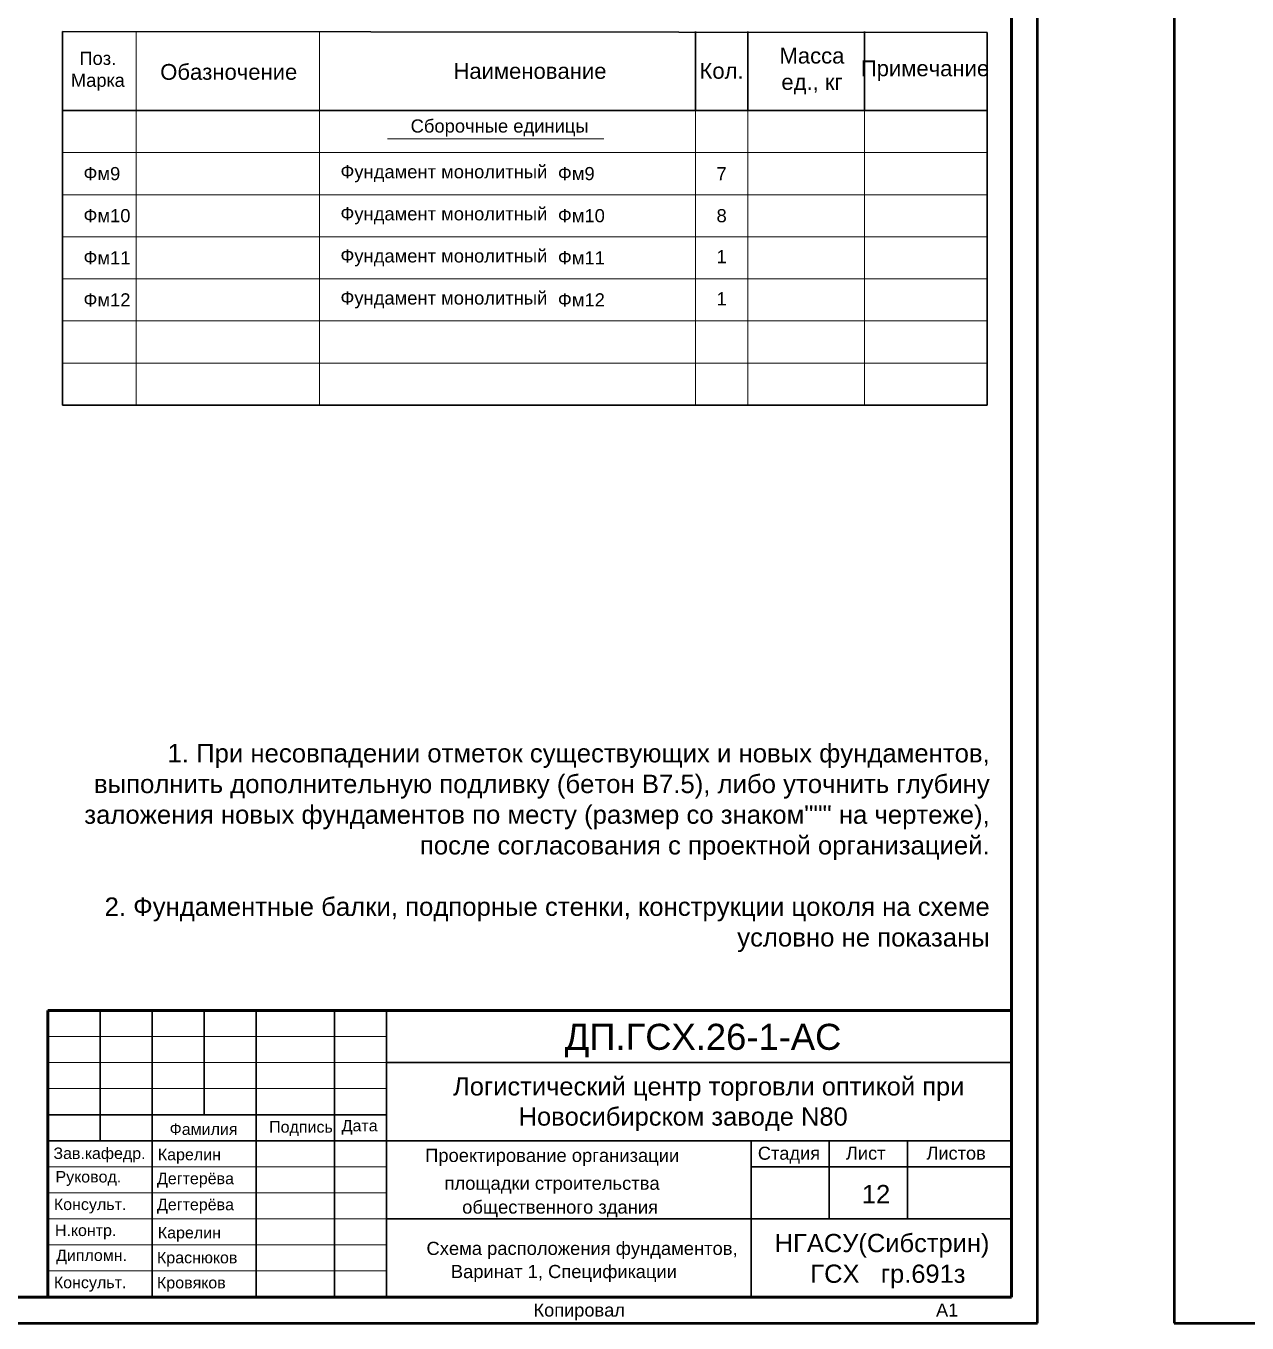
# Model space of a CAD drawing. Header units: millimetres. Extents: x -25736 to -23046, y 7958 to 9460.
# Drawn here: x -24096.2 to -23864.1, y 8139.6 to 8386.2 of the extents above; entities that cross this region are included whole.
import ezdxf
from ezdxf.enums import TextEntityAlignment as Align

# ---------------------------------------------------------------- set-up
doc = ezdxf.new("R2010")
doc.units = ezdxf.units.MM
doc.layers.get('0').update_dxf_attribs({"lineweight": 30})
for name, color, linetype, lineweight in [('Рамка гл', 5, 'Continuous', 60), ('Средняя', 7, 'Continuous', 30), ('Средняя_0.5', 7, 'Continuous', 50), ('Текст', 252, 'Continuous', 18), ('тонкая', 250, 'Continuous', 20), ('Тонкая_0.2', 7, 'Continuous', 20), ('Тонкая_0.3', 7, 'Continuous', 30)]:
    doc.layers.add(name, color=color, linetype=linetype, lineweight=lineweight)
doc.styles.get("Standard").update_dxf_attribs({"font": 'ARIALUNI.TTF'})
doc.styles.add('Надписи', font='ARIALUNI.TTF', dxfattribs={"height": 3.5})
doc.styles.add('стиль1', font='ARIALUNI.TTF')

msp = doc.modelspace()

# ---------------------------------------------------------------- linework, layer by layer
at = {"color": 0, "linetype": 'Continuous', "lineweight": 60}
for p, q in [((-23908.833, 8712.965), (-23908.833, 8144.562)), ((-24092.029, 8199.026), (-23908.833, 8199.026)), ((-24092.029, 8144.562), (-24092.029, 8199.026)), ((-23908.833, 8144.562), (-24715.887, 8144.562))]:
    msp.add_line(p, q, dxfattribs=at)
at = {"color": 7, "lineweight": 30}
for p, q in [((-23913.462, 8384.953), (-23913.462, 8314.097)), ((-24089.234, 8314.097), (-23913.462, 8314.097)), ((-24089.234, 8314.097), (-23957.687, 8314.097))]:
    msp.add_line(p, q, dxfattribs=at)
at = {"color": 0, "lineweight": 9, "ltscale": 0.75}
for p, q in [((-23968.947, 8370.097), (-23968.947, 8314.097)), ((-23958.947, 8370.097), (-23958.947, 8314.097)), ((-23936.795, 8370.097), (-23936.795, 8314.097)), ((-24089.234, 8362.097), (-23952.277, 8362.097)), ((-24089.234, 8362.097), (-23952.277, 8362.097)), ((-24089.234, 8362.097), (-23957.687, 8362.097)), ((-24089.234, 8362.097), (-23957.687, 8362.097)), ((-24048.947, 8362.097), (-23913.462, 8362.097)), ((-24048.947, 8362.097), (-23913.462, 8362.097)), ((-24089.234, 8354.097), (-23952.277, 8354.097)), ((-24089.234, 8354.097), (-23957.687, 8354.097)), ((-24048.947, 8354.097), (-23913.462, 8354.097)), ((-24089.234, 8346.097), (-23952.277, 8346.097)), ((-24089.234, 8346.097), (-23957.687, 8346.097)), ((-24048.947, 8346.097), (-23913.462, 8346.097)), ((-24089.234, 8338.097), (-23952.277, 8338.097)), ((-24089.234, 8338.097), (-23957.687, 8338.097)), ((-24048.947, 8338.097), (-23913.462, 8338.097)), ((-24089.234, 8330.097), (-23952.277, 8330.097)), ((-24089.234, 8330.097), (-23957.687, 8330.097)), ((-24048.947, 8330.097), (-23913.462, 8330.097)), ((-24089.234, 8322.097), (-23952.277, 8322.097)), ((-24089.234, 8322.097), (-23957.687, 8322.097)), ((-24048.947, 8322.097), (-23913.462, 8322.097)), ((-24089.234, 8314.097), (-23952.277, 8314.097)), ((-24089.234, 8314.097), (-23957.687, 8314.097)), ((-24048.947, 8314.097), (-23913.462, 8314.097))]:
    msp.add_line(p, q, dxfattribs=at)
at = {"color": 0}
msp.add_line((-24092.029, 8199.026), (-23910.262, 8199.026), dxfattribs=at)
at = {"color": 0, "linetype": 'Continuous', "lineweight": 60, "ltscale": 100}
for p, q in [((-23908.833, 8144.562), (-23908.833, 8199.026)), ((-24092.029, 8144.562), (-23908.833, 8144.562))]:
    msp.add_line(p, q, dxfattribs=at)
at = {"layer": 'Рамка гл', "color": 7, "lineweight": 30}
for p, q in [((-24089.234, 8385.097), (-23913.462, 8384.953)), ((-24089.234, 8385.097), (-24089.234, 8314.097)), ((-23968.947, 8370.097), (-23968.947, 8385.097)), ((-23958.947, 8370.097), (-23958.947, 8385.097)), ((-23936.795, 8370.097), (-23936.795, 8385.097)), ((-24089.234, 8370.097), (-23952.277, 8370.097)), ((-24089.234, 8370.097), (-23957.687, 8370.097)), ((-24048.947, 8370.097), (-23913.462, 8370.097))]:
    msp.add_line(p, q, dxfattribs=at)
at = {"layer": 'Рамка гл', "color": 7, "lineweight": 5}
for p, q in [((-24075.263, 8385.097), (-24075.263, 8314.097)), ((-24040.386, 8385.097), (-24040.386, 8314.097))]:
    msp.add_line(p, q, dxfattribs=at)
at = {"layer": 'Средняя', "color": 0}
for p, q in [((-24092.029, 8144.562), (-24092.029, 8199.026)), ((-24092.029, 8199.026), (-23908.833, 8199.026)), ((-24082.127, 8199.026), (-24082.127, 8174.269)), ((-24072.224, 8199.026), (-24072.224, 8144.562)), ((-24062.322, 8199.026), (-24062.322, 8179.221)), ((-24052.419, 8199.026), (-24052.419, 8144.562)), ((-24037.566, 8199.026), (-24037.566, 8144.562)), ((-24027.663, 8199.026), (-24027.663, 8144.562)), ((-24027.663, 8189.123), (-23908.833, 8189.123)), ((-24092.029, 8179.221), (-24027.663, 8179.221)), ((-24092.029, 8174.269), (-23908.833, 8174.269)), ((-23958.346, 8144.562), (-23958.346, 8174.269)), ((-23943.492, 8174.269), (-23943.492, 8159.416)), ((-23928.638, 8174.269), (-23928.638, 8159.416)), ((-23958.346, 8169.318), (-23908.833, 8169.318)), ((-24027.663, 8159.416), (-23908.833, 8159.416))]:
    msp.add_line(p, q, dxfattribs=at)
at = {"layer": 'Средняя_0.5', "color": 0}
for p, q in [((-23903.882, 8139.611), (-23903.882, 8727.819)), ((-23877.891, 8727.819), (-23877.891, 8139.611)), ((-24735.692, 8139.611), (-23903.882, 8139.611)), ((-23877.891, 8139.611), (-23046.081, 8139.611))]:
    msp.add_line(p, q, dxfattribs=at)
at = {"layer": 'Текст'}
msp.add_line((-24027.484, 8364.69), (-23986.339, 8364.69), dxfattribs=at)
at = {"layer": 'тонкая', "color": 0}
for p, q in [((-24092.029, 8194.074), (-24027.663, 8194.074)), ((-24092.029, 8189.123), (-24027.663, 8189.123)), ((-24092.029, 8184.172), (-24027.663, 8184.172)), ((-24092.029, 8169.318), (-24027.663, 8169.318)), ((-24092.029, 8164.367), (-24027.663, 8164.367)), ((-24092.029, 8159.416), (-24027.663, 8159.416)), ((-24092.029, 8154.464), (-24027.663, 8154.464)), ((-24092.029, 8149.513), (-24027.663, 8149.513))]:
    msp.add_line(p, q, dxfattribs=at)

# ---------------------------------------------------------------- texts
at = {"color": 0, "style": 'Надписи'}
for s, height, p in [('Стадия', 2.4756, (-23957.062, 8170.657)), ('Лист', 2.4756, (-23940.312, 8170.671)), ('Листов', 2.4756, (-23925.011, 8170.671)), ('12', 3.4659, (-23937.285, 8162.394)), ('НГАСУ(Сибстрин)', 3.46587, (-23953.864, 8153.094)), ('ГСХ   гр.691з', 3.46587, (-23947.079, 8147.258))]:
    msp.add_text(s, height=height, dxfattribs=at).set_placement(p)
at = {"layer": 'Текст', "color": 0, "style": 'Надписи'}
for s, height, p in [('ДП.ГСХ.26-1-АС', 4.95125, (-23993.793, 8191.546)), ('Фамилия', 2.1785, (-24068.899, 8175.378)), ('Подпись', 2.1785, (-24049.976, 8175.81)), ('Дата', 2.1785, (-24036.183, 8176.056)), ('Зав.кафедр.', 2.17855, (-24090.987, 8170.801)), ('Карелин', 2.1785, (-24071.133, 8170.563)), ('Руковод.', 2.1785, (-24090.587, 8166.333)), ('Дегтерёва', 2.1785, (-24071.296, 8166.009)), ('Консульт.', 2.1785, (-24090.899, 8161.093)), ('Дегтерёва', 2.1785, (-24071.296, 8161.058)), ('Н.контр.', 2.1785, (-24090.689, 8156.154)), ('Карелин', 2.1785, (-24071.133, 8155.71)), ('Дипломн.', 2.1785, (-24090.48, 8151.408)), ('Краснюков', 2.1785, (-24071.296, 8150.968)), ('Консульт.', 2.1785, (-24090.899, 8146.239)), ('Кровяков', 2.1785, (-24071.296, 8146.204))]:
    msp.add_text(s, height=height, dxfattribs=at).set_placement(p)
at = {"layer": 'Текст', "color": 0, "lineweight": 30, "style": 'Надписи'}
for s, p in [('Проектирование организации', (-24020.319, 8170.23)), ('площадки строительства ', (-24016.624, 8164.947)), ('общественного здания', (-24013.272, 8160.411)), ('Схема расположения фундаментов,', (-24020.06, 8152.557)), ('Варинат 1, Спецификации', (-24015.433, 8148.157))]:
    msp.add_text(s, height=2.5, dxfattribs=at).set_placement(p)
at = {"layer": 'Текст', "color": 0, "lineweight": 0, "ltscale": 0.75, "style": 'стиль1'}
for s, insert, char_height, width, attachment_point in [('Поз.\\PМарка', (-24082.544, 8377.563), 2.5, 10, 5), ('Масса \\Pед., кг', (-23946.775, 8377.597), 3, 20, 5), ('Обазночение', (-24057.653, 8377.423), 3, 80, 5), ('Наименование', (-24000.386, 8377.597), 3, 80, 5), ('Кол.', (-23963.966, 8377.631), 3, 15, 5), ('Примечание', (-23925.285, 8377.669), 3, 20, 5), ('Фм9', (-24085.274, 8358.097), 2.5, 76.03966, 4), ('Фундамент монолитный', (-24036.426, 8358.097), 2.5, 76.03966, 4), ('Фм9', (-23995.084, 8358.097), 2.5, 76.03966, 4), ('7', (-23963.947, 8358.097), 2.5, 10, 5), ('Фм10', (-24085.274, 8350.097), 2.5, 76.03966, 4), ('Фундамент монолитный', (-24036.426, 8350.097), 2.5, 76.03966, 4), ('Фм10', (-23995.084, 8350.097), 2.5, 76.03966, 4), ('8', (-23963.947, 8350.097), 2.5, 10, 5), ('Фм11', (-24085.274, 8342.097), 2.5, 76.03966, 4), ('Фундамент монолитный', (-24036.426, 8342.097), 2.5, 76.03966, 4), ('Фм11', (-23995.084, 8342.097), 2.5, 76.03966, 4), ('1', (-23963.947, 8342.334), 2.5, 10, 5), ('Фм12', (-24085.274, 8334.097), 2.5, 76.03966, 4), ('Фундамент монолитный', (-24036.426, 8334.097), 2.5, 76.03966, 4), ('Фм12', (-23995.084, 8334.097), 2.5, 76.03966, 4), ('1', (-23963.947, 8334.334), 2.5, 10, 5)]:
    msp.add_mtext(s, dxfattribs=dict(at, insert=insert, char_height=char_height, width=width, attachment_point=attachment_point))
at = {"layer": 'Текст', "color": 0, "lineweight": 0, "insert": (-24044.391, 8366.785), "char_height": 2.5, "width": 76.03966, "attachment_point": 4, "line_spacing_factor": 0.85, "style": 'стиль1'}
msp.add_mtext('\\pi21.315;Сборочные единицы', dxfattribs=at)
at = {"layer": 'Текст', "insert": (-23912.975, 8210.126), "char_height": 3.5, "attachment_point": 9}
msp.add_mtext_dynamic_manual_height_columns('1. При несовпадении отметок существующих и новых фундаментов, выполнить дополнительную подливку (бетон В7.5), либо уточнить глубину заложения новых фундаментов по месту (размер со знаком""" на чертеже), после согласования с проектной организацией.\\P\\P2. Фундаментные балки, подпорные стенки, конструкции цоколя на схеме условно не показаны', width=179.37441, gutter_width=12.5, heights=[0], dxfattribs=at)
at = {"layer": 'Тонкая_0.2', "color": 0, "style": 'Надписи'}
for s, p in [('Логистический центр торговли оптикой при', (-24015.005, 8182.871)), ('Новосибирском заводе N80', (-24002.547, 8177.138))]:
    msp.add_text(s, height=3.46587, dxfattribs=at).set_placement(p)
at = {"layer": 'Тонкая_0.3', "color": 0, "linetype": 'Continuous', "lineweight": 25, "style": 'Надписи'}
msp.add_text('Копировал', height=2.4756, dxfattribs=at).set_placement((-23991.024, 8140.848), align=Align.CENTER)
msp.add_text('A1', height=2.4756, dxfattribs=at).set_placement((-23923.192, 8140.848))

doc.saveas('drawing.dxf')
